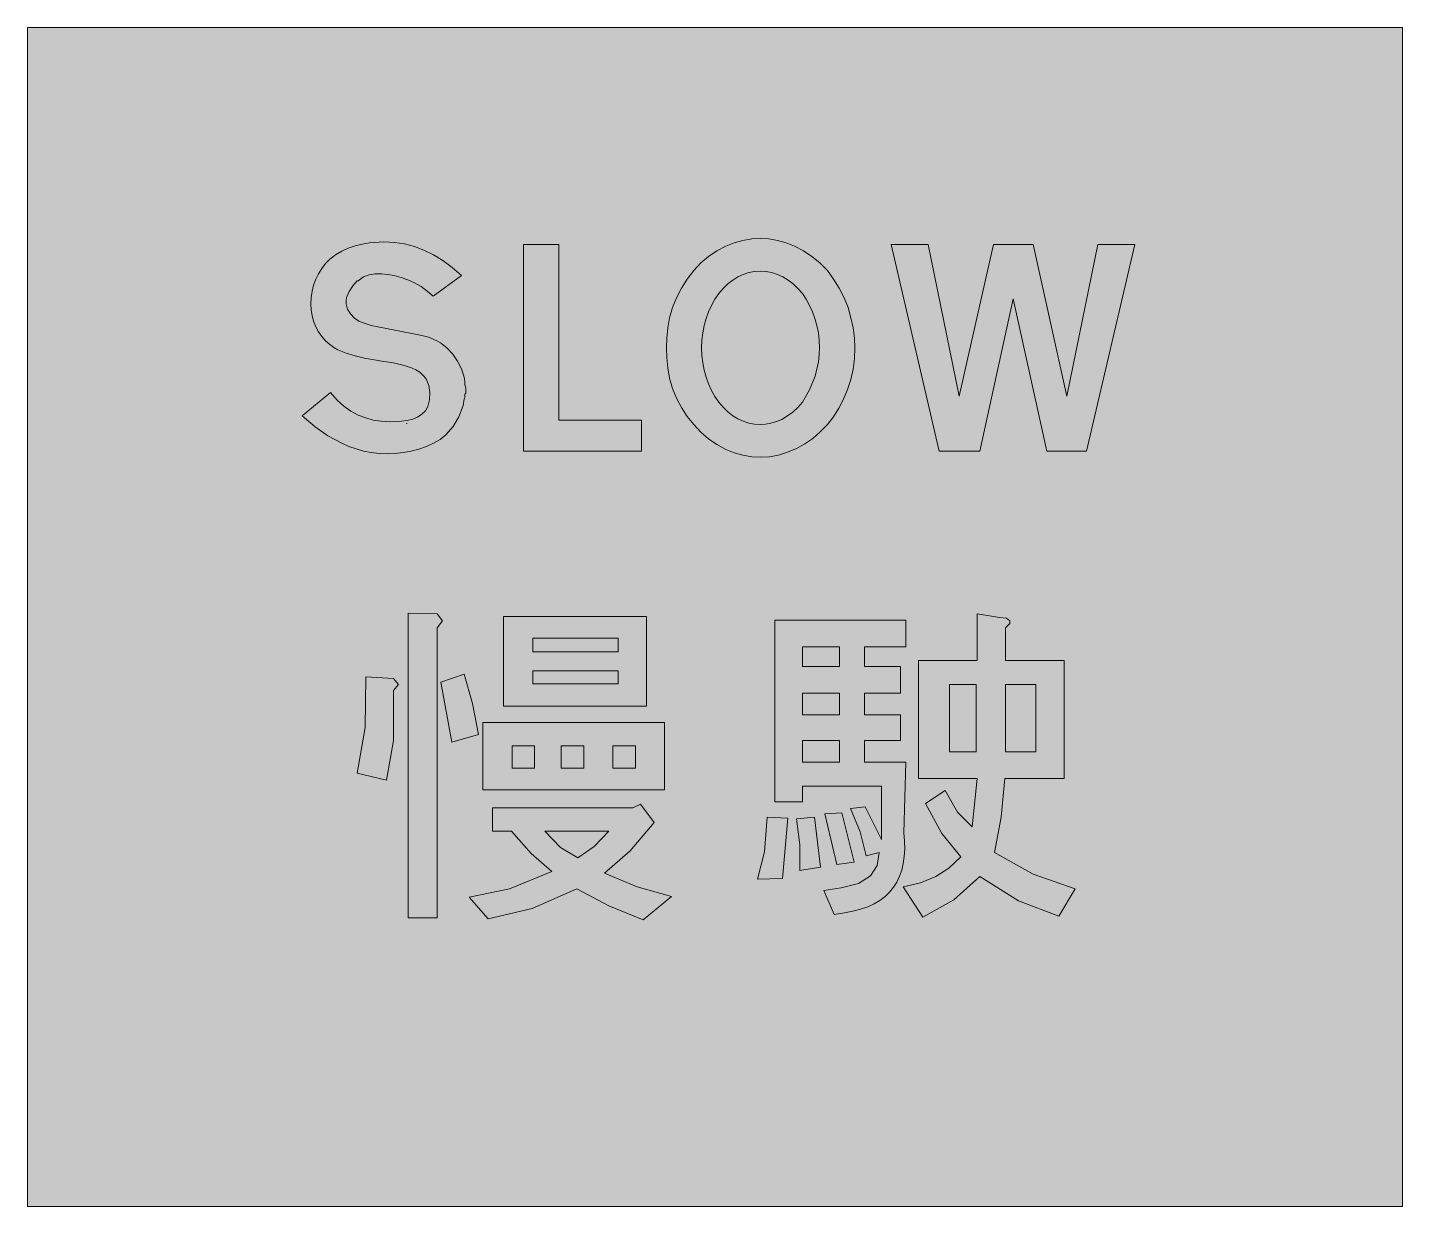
# Model space of a CAD drawing. Header units: metres. Extents: x 141 to 429, y 13 to 259.
import ezdxf

# ---------------------------------------------------------------- set-up
doc = ezdxf.new("R2010")
doc.units = ezdxf.units.M
for name, color, linetype, true_color in [('FILL_RED_FF0000', 7, 'Continuous', 0xff0000), ('FILL_WHITE_FFFFFF', 7, 'Continuous', 0xffffff), ('STROKE_WHITE_FFFFFF', 7, 'Continuous', 0xffffff)]:
    doc.layers.add(name, color=color, linetype=linetype, true_color=true_color)

msp = doc.modelspace()

# ---------------------------------------------------------------- hatches: boundary and pattern name
at = {"layer": 'FILL_RED_FF0000', "true_color": 0xff0000}
h = msp.add_hatch(color=7, dxfattribs=at)
h.dxf.hatch_style = 1
h.paths.add_polyline_path([(428.58, 259.2), (428.58, 12.78), (141.12, 12.78), (141.12, 259.2), (428.58, 259.2)])
at = {"layer": 'FILL_WHITE_FFFFFF', "true_color": 0xffffff}
h = msp.add_hatch(color=7, dxfattribs=at)
h.dxf.hatch_style = 1
h.paths.add_polyline_path([(224.7, 204.11), (223.4, 205.04), (222.04, 205.82), (220.64, 206.46), (219.21, 206.97), (217.8, 207.34), (216.42, 207.59), (215.1, 207.72), (213.78, 207.75), (212.54, 207.54), (211.35, 207.06), (210.24, 206.28), (210.06, 206.28), (209.14, 205.24), (208.35, 204.05), (207.83, 202.76), (207.72, 202.09), (207.72, 201.42), (208.04, 200.35), (208.67, 199.35), (209.49, 198.48), (210.42, 197.82), (211.68, 197.3), (212.94, 196.92), (222.84, 194.94), (224.44, 194.62), (225.19, 194.38), (225.9, 194.04), (226.7, 193.71), (227.48, 193.27), (228.78, 192.24), (230.03, 190.93), (231.05, 189.45), (231.84, 187.84), (232.38, 186.12), (232.54, 185.31), (232.56, 184.5), (232.72, 184.14), (232.74, 183.78), (232.74, 183.42), (232.74, 183.06), (232.74, 182.88), (232.74, 182.7), (232.65, 182.68), (232.56, 182.52), (232.56, 182.16), (232.54, 181.89), (232.38, 181.62), (232.2, 180.18), (231.3, 177.84), (230.09, 175.81), (228.6, 174.06), (227.37, 173.11), (226, 172.3), (224.52, 171.62), (222.95, 171.07), (221.32, 170.64), (219.66, 170.34), (218, 170.16), (216.36, 170.1), (214.64, 170.17), (212.98, 170.36), (211.37, 170.68), (209.81, 171.11), (208.3, 171.66), (206.82, 172.3), (203.94, 173.88), (201.24, 175.75), (198.54, 178.02), (204.48, 182.88), (205.85, 181.33), (207.28, 180.05), (208.75, 179.01), (210.26, 178.2), (211.82, 177.59), (213.42, 177.16), (215.05, 176.89), (216.72, 176.76), (219.28, 176.89), (220.5, 177.07), (221.65, 177.37), (222.68, 177.79), (223.58, 178.35), (224.3, 179.09), (224.82, 180), (225.19, 181.36), (225.25, 182.88), (225, 184.4), (224.46, 185.76), (223.86, 186.5), (223.13, 187.13), (222.31, 187.65), (221.4, 188.08), (219.4, 188.72), (217.26, 189.18), (215.64, 189.36), (211.55, 190.12), (209.62, 190.58), (207.72, 191.16), (206.01, 191.86), (205.14, 192.35), (204.3, 192.96), (203.41, 193.71), (202.62, 194.59), (201.94, 195.57), (201.38, 196.65), (200.93, 197.79), (200.6, 198.98), (200.41, 200.2), (200.34, 201.42), (200.41, 202.76), (200.6, 204.07), (200.93, 205.35), (201.38, 206.57), (201.94, 207.74), (202.62, 208.84), (203.41, 209.85), (204.3, 210.78), (205.5, 211.71), (206.81, 212.48), (208.19, 213.11), (209.63, 213.59), (211.12, 213.95), (212.63, 214.2), (215.64, 214.38), (217.83, 214.28), (219.94, 213.97), (222, 213.44), (224.01, 212.69), (225.99, 211.72), (227.94, 210.51), (229.89, 209.06), (231.84, 207.36), (225.9, 203.04), (224.7, 204.11)])
h = msp.add_hatch(color=7, dxfattribs=at)
h.dxf.hatch_style = 1
h.paths.add_polyline_path([(244.8, 213.84), (252.18, 213.84), (252.18, 177.12), (269.46, 177.12), (269.46, 170.64), (244.8, 170.64), (244.8, 213.84)])
h = msp.add_hatch(color=7, dxfattribs=at)
h.dxf.hatch_style = 1
h.paths.add_polyline_path([(297.9, 214.69), (299.72, 214.19), (301.5, 213.48), (303.35, 212.54), (305.12, 211.36), (306.79, 209.99), (308.34, 208.44), (309.65, 206.62), (310.84, 204.7), (311.86, 202.72), (312.66, 200.7), (313.26, 198.54), (313.72, 196.4), (314, 194.3), (314.1, 192.24), (314, 190.02), (313.71, 187.81), (313.23, 185.65), (312.57, 183.55), (311.74, 181.54), (310.76, 179.63), (309.62, 177.85), (308.34, 176.22), (306.87, 174.69), (305.29, 173.33), (303.61, 172.16), (301.86, 171.18), (300.04, 170.41), (298.16, 169.84), (296.25, 169.5), (294.3, 169.38), (292.52, 169.48), (290.7, 169.78), (288.88, 170.29), (287.1, 171), (285.25, 172.02), (283.5, 173.2), (281.89, 174.59), (280.44, 176.22), (279.05, 177.93), (277.85, 179.8), (276.82, 181.76), (275.94, 183.78), (275.36, 185.94), (274.97, 188.08), (274.75, 190.18), (274.68, 192.24), (274.75, 194.3), (274.97, 196.4), (275.36, 198.54), (275.94, 200.7), (276.82, 202.72), (277.85, 204.7), (279.05, 206.62), (280.44, 208.44), (281.89, 209.99), (283.5, 211.36), (285.25, 212.54), (287.1, 213.48), (288.88, 214.19), (290.7, 214.69), (292.52, 215), (294.3, 215.1), (296.08, 215), (297.9, 214.69)])
h.paths.add_polyline_path([(291.91, 207.96), (290.76, 207.59), (289.64, 207.07), (288.57, 206.41), (287.54, 205.6), (286.57, 204.66), (285.66, 203.58), (284.83, 202.39), (284.11, 201.12), (283.49, 199.79), (282.98, 198.38), (282.58, 196.92), (282.29, 195.4), (282.12, 193.84), (282.06, 192.24), (282.12, 190.64), (282.29, 189.08), (282.58, 187.56), (282.98, 186.1), (283.49, 184.69), (284.11, 183.36), (284.83, 182.09), (285.66, 180.9), (286.57, 179.82), (287.54, 178.88), (288.57, 178.07), (289.64, 177.41), (290.76, 176.89), (291.91, 176.52), (293.09, 176.3), (294.3, 176.22), (295.41, 176.29), (296.55, 176.49), (297.69, 176.83), (298.8, 177.3), (299.98, 178.01), (301.1, 178.83), (302.14, 179.78), (303.12, 180.9), (304.61, 183.46), (305.82, 186.3), (306.47, 189.34), (306.66, 190.83), (306.72, 192.24), (306.65, 193.84), (306.46, 195.4), (306.15, 196.92), (305.73, 198.38), (305.21, 199.79), (304.59, 201.12), (303.89, 202.39), (303.12, 203.58), (302.2, 204.66), (301.21, 205.6), (300.16, 206.41), (299.05, 207.07), (297.9, 207.59), (296.72, 207.96), (295.51, 208.18), (294.3, 208.26), (293.09, 208.18), (291.91, 207.96)], flags=16)
h = msp.add_hatch(color=7, dxfattribs=at)
h.dxf.hatch_style = 1
h.paths.add_polyline_path([(321.66, 213.84), (329.4, 213.84), (335.88, 182.16), (343.08, 213.84), (351.36, 213.84), (358.38, 182.16), (364.86, 213.84), (372.6, 213.84), (362.52, 170.64), (354.24, 170.64), (347.22, 202.5), (340.2, 170.64), (331.74, 170.64), (321.66, 213.84)])
h = msp.add_hatch(color=7, dxfattribs=at)
h.dxf.hatch_style = 1
h.paths.add_polyline_path([(226.8, 136.62), (227.88, 135.18), (226.8, 133.74), (226.8, 73.08), (220.68, 73.08), (220.68, 136.8), (226.8, 136.62)])
h = msp.add_hatch(color=7, dxfattribs=at)
h.dxf.hatch_style = 1
h.paths.add_polyline_path([(240.66, 117.36), (240.66, 136.08), (270.54, 136.08), (270.54, 117.36), (240.66, 117.36)])
h.paths.add_polyline_path([(246.78, 131.58), (246.78, 128.7), (264.6, 128.7), (264.6, 131.58), (246.78, 131.58)], flags=16)
h.paths.add_polyline_path([(264.6, 124.74), (246.78, 124.74), (246.78, 122.04), (264.6, 122.04), (264.6, 124.74)], flags=16)
h = msp.add_hatch(color=7, dxfattribs=at)
h.dxf.hatch_style = 1
h.paths.add_polyline_path([(316.08, 125.64), (323.64, 125.64), (323.64, 120.06), (316.08, 120.06), (316.08, 115.56), (323.64, 115.56), (323.64, 110.16), (316.08, 110.16), (316.08, 105.66), (324.72, 105.66), (324.36, 90.9), (324.5, 89.15), (324.52, 87.5), (324.43, 85.93), (324.22, 84.46), (323.89, 83.08), (323.44, 81.79), (322.87, 80.59), (322.17, 79.49), (321.35, 78.49), (320.4, 77.58), (319.32, 76.76), (318.11, 76.05), (316.77, 75.43), (315.3, 74.91), (313.69, 74.48), (311.94, 74.16), (309.78, 73.8), (307.62, 78.84), (311.22, 79.38), (314.82, 80.28), (317.34, 81.9), (318.78, 84.06), (319.14, 86.76), (316.44, 86.04), (315.18, 91.08), (313.2, 95.94), (316.26, 96.3), (319.68, 89.46), (319.68, 100.62), (303.12, 100.62), (303.12, 97.38), (297.36, 97.38), (297.36, 135.36), (324.72, 135.36), (324.72, 129.78), (316.08, 129.78), (316.08, 125.64)])
h.paths.add_polyline_path([(303.12, 125.64), (310.86, 125.64), (310.86, 129.78), (303.12, 129.78), (303.12, 125.64)], flags=16)
h.paths.add_polyline_path([(303.12, 120.06), (303.12, 115.56), (310.86, 115.56), (310.86, 120.06), (303.12, 120.06)], flags=16)
h.paths.add_polyline_path([(310.86, 110.16), (303.12, 110.16), (303.12, 105.66), (310.86, 105.66), (310.86, 110.16)], flags=16)
h = msp.add_hatch(color=7, dxfattribs=at)
h.dxf.hatch_style = 1
h.paths.add_polyline_path([(346.5, 135.18), (346.5, 134.64), (345.6, 133.74), (345.6, 126.9), (357.84, 126.9), (357.84, 102.24), (345.42, 102.24), (344.7, 94.14), (343.26, 86.76), (351.36, 82.26), (360.18, 79.2), (356.76, 73.44), (348.3, 76.68), (340.2, 81.72), (334.8, 76.86), (328.32, 73.26), (324.18, 79.56), (327.78, 80.46), (331.02, 81.72), (333.72, 83.52), (336.24, 85.86), (332.28, 90.72), (328.86, 97.02), (333, 99.72), (335.52, 95.22), (338.58, 92.16), (339.66, 102.24), (327.42, 102.24), (327.42, 126.9), (339.66, 126.9), (339.66, 136.62), (344.34, 135.9), (345.78, 135.72), (346.5, 135.18)])
h.paths.add_polyline_path([(333.9, 121.86), (333.9, 107.82), (339.48, 107.82), (339.48, 121.86), (333.9, 121.86)], flags=16)
h.paths.add_polyline_path([(351.9, 121.86), (345.6, 121.86), (345.6, 107.82), (351.9, 107.82), (351.9, 121.86)], flags=16)
h = msp.add_hatch(color=7, dxfattribs=at)
h.dxf.hatch_style = 1
h.paths.add_polyline_path([(234.18, 117.9), (235.44, 111.42), (229.86, 109.8), (227.52, 122.4), (232.38, 124.02), (234.18, 117.9)])
h = msp.add_hatch(color=7, dxfattribs=at)
h.dxf.hatch_style = 1
h.paths.add_polyline_path([(211.68, 112.86), (211.86, 123.48), (217.62, 123.12), (218.7, 121.86), (217.62, 120.6), (217.62, 110.16), (216.18, 101.88), (210.06, 103.32), (211.68, 112.86)])
h = msp.add_hatch(color=7, dxfattribs=at)
h.dxf.hatch_style = 1
h.paths.add_polyline_path([(236.34, 113.94), (274.32, 113.94), (274.32, 99.9), (236.34, 99.9), (236.34, 113.94)])
h.paths.add_polyline_path([(252.72, 104.4), (257.4, 104.4), (257.4, 109.08), (252.72, 109.08), (252.72, 104.4)], flags=16)
h.paths.add_polyline_path([(242.46, 109.08), (242.46, 104.4), (247.14, 104.4), (247.14, 109.08), (242.46, 109.08)], flags=16)
h.paths.add_polyline_path([(268.2, 109.08), (263.52, 109.08), (263.52, 104.4), (268.2, 104.4), (268.2, 109.08)], flags=16)
h = msp.add_hatch(color=7, dxfattribs=at)
h.dxf.hatch_style = 1
h.paths.add_polyline_path([(269.28, 96.84), (272.16, 93.06), (267.12, 87.12), (261.72, 82.44), (268.56, 79.56), (275.76, 77.58), (269.82, 72.72), (262.62, 75.6), (255.96, 79.2), (246.6, 75.06), (237.42, 72.9), (233.46, 77.4), (241.92, 79.2), (250.74, 82.8), (246.42, 86.58), (242.28, 91.26), (238.32, 91.26), (238.32, 96.12), (267.66, 96.12), (269.28, 96.84)])
h.paths.add_polyline_path([(256.14, 85.68), (259.56, 88.02), (262.62, 91.26), (249.3, 91.26), (252.54, 87.84), (256.14, 85.68)], flags=16)
h = msp.add_hatch(color=7, dxfattribs=at)
h.dxf.hatch_style = 1
h.paths.add_polyline_path([(313.92, 84.78), (310.32, 84.24), (307.8, 94.86), (311.4, 95.04), (313.92, 84.78)])
h = msp.add_hatch(color=7, dxfattribs=at)
h.dxf.hatch_style = 1
h.paths.add_polyline_path([(298.98, 81.36), (293.76, 81.18), (295.2, 86.94), (295.74, 94.14), (300.06, 93.96), (298.98, 81.36)])
h = msp.add_hatch(color=7, dxfattribs=at)
h.dxf.hatch_style = 1
h.paths.add_polyline_path([(306.9, 83.7), (302.58, 82.98), (302.58, 88.38), (301.86, 93.78), (305.64, 94.14), (306.9, 83.7)])

# ---------------------------------------------------------------- linework, layer by layer
at = {"layer": 'FILL_RED_FF0000', "lineweight": 0, "true_color": 0xff0000}
msp.add_lwpolyline([(428.58, 259.2), (428.58, 12.78), (141.12, 12.78), (141.12, 259.2)], close=True, dxfattribs=at)
at = {"layer": 'FILL_WHITE_FFFFFF', "lineweight": 0, "true_color": 0xffffff}
for points in [[(224.7, 204.11), (223.4, 205.04), (222.04, 205.82), (220.64, 206.46), (219.21, 206.97), (217.8, 207.34), (216.42, 207.59), (215.1, 207.72), (213.78, 207.75), (212.54, 207.54), (211.35, 207.06), (210.24, 206.28), (210.06, 206.28), (209.14, 205.24), (208.35, 204.05), (207.83, 202.76), (207.72, 202.09), (207.72, 201.42), (208.04, 200.35), (208.67, 199.35), (209.49, 198.48), (210.42, 197.82), (211.68, 197.3), (212.94, 196.92), (222.84, 194.94), (224.44, 194.62), (225.19, 194.38), (225.9, 194.04), (226.7, 193.71), (227.48, 193.27), (228.78, 192.24), (230.03, 190.93), (231.05, 189.45), (231.84, 187.84), (232.38, 186.12), (232.54, 185.31), (232.56, 184.5), (232.72, 184.14), (232.74, 183.78), (232.74, 183.42), (232.74, 183.06), (232.74, 182.88), (232.74, 182.7), (232.65, 182.68), (232.56, 182.52), (232.56, 182.16), (232.54, 181.89), (232.38, 181.62), (232.2, 180.18), (231.3, 177.84), (230.09, 175.81), (228.6, 174.06), (227.37, 173.11), (226, 172.3), (224.52, 171.62), (222.95, 171.07), (221.32, 170.64), (219.66, 170.34), (218, 170.16), (216.36, 170.1), (214.64, 170.17), (212.98, 170.36), (211.37, 170.68), (209.81, 171.11), (208.3, 171.66), (206.82, 172.3), (203.94, 173.88), (201.24, 175.75), (198.54, 178.02), (204.48, 182.88), (205.85, 181.33), (207.28, 180.05), (208.75, 179.01), (210.26, 178.2), (211.82, 177.59), (213.42, 177.16), (215.05, 176.89), (216.72, 176.76), (219.28, 176.89), (220.5, 177.07), (221.65, 177.37), (222.68, 177.79), (223.58, 178.35), (224.3, 179.09), (224.82, 180), (225.19, 181.36), (225.25, 182.88), (225, 184.4), (224.46, 185.76), (223.86, 186.5), (223.13, 187.13), (222.31, 187.65), (221.4, 188.08), (219.4, 188.72), (217.26, 189.18), (215.64, 189.36), (211.55, 190.12), (209.62, 190.58), (207.72, 191.16), (206.01, 191.86), (205.14, 192.35), (204.3, 192.96), (203.41, 193.71), (202.62, 194.59), (201.94, 195.57), (201.38, 196.65), (200.93, 197.79), (200.6, 198.98), (200.41, 200.2), (200.34, 201.42), (200.41, 202.76), (200.6, 204.07), (200.93, 205.35), (201.38, 206.57), (201.94, 207.74), (202.62, 208.84), (203.41, 209.85), (204.3, 210.78), (205.5, 211.71), (206.81, 212.48), (208.19, 213.11), (209.63, 213.59), (211.12, 213.95), (212.63, 214.2), (215.64, 214.38), (217.83, 214.28), (219.94, 213.97), (222, 213.44), (224.01, 212.69), (225.99, 211.72), (227.94, 210.51), (229.89, 209.06), (231.84, 207.36), (225.9, 203.04)], [(244.8, 213.84), (252.18, 213.84), (252.18, 177.12), (269.46, 177.12), (269.46, 170.64), (244.8, 170.64)], [(297.9, 214.69), (299.72, 214.19), (301.5, 213.48), (303.35, 212.54), (305.12, 211.36), (306.79, 209.99), (308.34, 208.44), (309.65, 206.62), (310.84, 204.7), (311.86, 202.72), (312.66, 200.7), (313.26, 198.54), (313.72, 196.4), (314, 194.3), (314.1, 192.24), (314, 190.02), (313.71, 187.81), (313.23, 185.65), (312.57, 183.55), (311.74, 181.54), (310.76, 179.63), (309.62, 177.85), (308.34, 176.22), (306.87, 174.69), (305.29, 173.33), (303.61, 172.16), (301.86, 171.18), (300.04, 170.41), (298.16, 169.84), (296.25, 169.5), (294.3, 169.38), (292.52, 169.48), (290.7, 169.78), (288.88, 170.29), (287.1, 171), (285.25, 172.02), (283.5, 173.2), (281.89, 174.59), (280.44, 176.22), (279.05, 177.93), (277.85, 179.8), (276.82, 181.76), (275.94, 183.78), (275.36, 185.94), (274.97, 188.08), (274.75, 190.18), (274.68, 192.24), (274.75, 194.3), (274.97, 196.4), (275.36, 198.54), (275.94, 200.7), (276.82, 202.72), (277.85, 204.7), (279.05, 206.62), (280.44, 208.44), (281.89, 209.99), (283.5, 211.36), (285.25, 212.54), (287.1, 213.48), (288.88, 214.19), (290.7, 214.69), (292.52, 215), (294.3, 215.1), (296.08, 215)], [(321.66, 213.84), (329.4, 213.84), (335.88, 182.16), (343.08, 213.84), (351.36, 213.84), (358.38, 182.16), (364.86, 213.84), (372.6, 213.84), (362.52, 170.64), (354.24, 170.64), (347.22, 202.5), (340.2, 170.64), (331.74, 170.64)], [(291.91, 207.96), (290.76, 207.59), (289.64, 207.07), (288.57, 206.41), (287.54, 205.6), (286.57, 204.66), (285.66, 203.58), (284.83, 202.39), (284.11, 201.12), (283.49, 199.79), (282.98, 198.38), (282.58, 196.92), (282.29, 195.4), (282.12, 193.84), (282.06, 192.24), (282.12, 190.64), (282.29, 189.08), (282.58, 187.56), (282.98, 186.1), (283.49, 184.69), (284.11, 183.36), (284.83, 182.09), (285.66, 180.9), (286.57, 179.82), (287.54, 178.88), (288.57, 178.07), (289.64, 177.41), (290.76, 176.89), (291.91, 176.52), (293.09, 176.3), (294.3, 176.22), (295.41, 176.29), (296.55, 176.49), (297.69, 176.83), (298.8, 177.3), (299.98, 178.01), (301.1, 178.83), (302.14, 179.78), (303.12, 180.9), (304.61, 183.46), (305.82, 186.3), (306.47, 189.34), (306.66, 190.83), (306.72, 192.24), (306.65, 193.84), (306.46, 195.4), (306.15, 196.92), (305.73, 198.38), (305.21, 199.79), (304.59, 201.12), (303.89, 202.39), (303.12, 203.58), (302.2, 204.66), (301.21, 205.6), (300.16, 206.41), (299.05, 207.07), (297.9, 207.59), (296.72, 207.96), (295.51, 208.18), (294.3, 208.26), (293.09, 208.18)], [(226.8, 136.62), (227.88, 135.18), (226.8, 133.74), (226.8, 73.08), (220.68, 73.08), (220.68, 136.8)], [(240.66, 117.36), (240.66, 136.08), (270.54, 136.08), (270.54, 117.36)], [(316.08, 125.64), (323.64, 125.64), (323.64, 120.06), (316.08, 120.06), (316.08, 115.56), (323.64, 115.56), (323.64, 110.16), (316.08, 110.16), (316.08, 105.66), (324.72, 105.66), (324.36, 90.9), (324.5, 89.15), (324.52, 87.5), (324.43, 85.93), (324.22, 84.46), (323.89, 83.08), (323.44, 81.79), (322.87, 80.59), (322.17, 79.49), (321.35, 78.49), (320.4, 77.58), (319.32, 76.76), (318.11, 76.05), (316.77, 75.43), (315.3, 74.91), (313.69, 74.48), (311.94, 74.16), (309.78, 73.8), (307.62, 78.84), (311.22, 79.38), (314.82, 80.28), (317.34, 81.9), (318.78, 84.06), (319.14, 86.76), (316.44, 86.04), (315.18, 91.08), (313.2, 95.94), (316.26, 96.3), (319.68, 89.46), (319.68, 100.62), (303.12, 100.62), (303.12, 97.38), (297.36, 97.38), (297.36, 135.36), (324.72, 135.36), (324.72, 129.78), (316.08, 129.78)], [(346.5, 135.18), (346.5, 134.64), (345.6, 133.74), (345.6, 126.9), (357.84, 126.9), (357.84, 102.24), (345.42, 102.24), (344.7, 94.14), (343.26, 86.76), (351.36, 82.26), (360.18, 79.2), (356.76, 73.44), (348.3, 76.68), (340.2, 81.72), (334.8, 76.86), (328.32, 73.26), (324.18, 79.56), (327.78, 80.46), (331.02, 81.72), (333.72, 83.52), (336.24, 85.86), (332.28, 90.72), (328.86, 97.02), (333, 99.72), (335.52, 95.22), (338.58, 92.16), (339.66, 102.24), (327.42, 102.24), (327.42, 126.9), (339.66, 126.9), (339.66, 136.62), (344.34, 135.9), (345.78, 135.72)], [(246.78, 131.58), (246.78, 128.7), (264.6, 128.7), (264.6, 131.58)], [(303.12, 125.64), (310.86, 125.64), (310.86, 129.78), (303.12, 129.78)], [(234.18, 117.9), (235.44, 111.42), (229.86, 109.8), (227.52, 122.4), (232.38, 124.02)], [(264.6, 124.74), (246.78, 124.74), (246.78, 122.04), (264.6, 122.04)], [(211.68, 112.86), (211.86, 123.48), (217.62, 123.12), (218.7, 121.86), (217.62, 120.6), (217.62, 110.16), (216.18, 101.88), (210.06, 103.32)], [(333.9, 121.86), (333.9, 107.82), (339.48, 107.82), (339.48, 121.86)], [(351.9, 121.86), (345.6, 121.86), (345.6, 107.82), (351.9, 107.82)], [(303.12, 120.06), (303.12, 115.56), (310.86, 115.56), (310.86, 120.06)], [(236.34, 113.94), (274.32, 113.94), (274.32, 99.9), (236.34, 99.9)], [(310.86, 110.16), (303.12, 110.16), (303.12, 105.66), (310.86, 105.66)], [(242.46, 109.08), (242.46, 104.4), (247.14, 104.4), (247.14, 109.08)], [(252.72, 104.4), (257.4, 104.4), (257.4, 109.08), (252.72, 109.08)], [(268.2, 109.08), (263.52, 109.08), (263.52, 104.4), (268.2, 104.4)], [(269.28, 96.84), (272.16, 93.06), (267.12, 87.12), (261.72, 82.44), (268.56, 79.56), (275.76, 77.58), (269.82, 72.72), (262.62, 75.6), (255.96, 79.2), (246.6, 75.06), (237.42, 72.9), (233.46, 77.4), (241.92, 79.2), (250.74, 82.8), (246.42, 86.58), (242.28, 91.26), (238.32, 91.26), (238.32, 96.12), (267.66, 96.12)], [(313.92, 84.78), (310.32, 84.24), (307.8, 94.86), (311.4, 95.04)], [(298.98, 81.36), (293.76, 81.18), (295.2, 86.94), (295.74, 94.14), (300.06, 93.96)], [(306.9, 83.7), (302.58, 82.98), (302.58, 88.38), (301.86, 93.78), (305.64, 94.14)], [(256.14, 85.68), (259.56, 88.02), (262.62, 91.26), (249.3, 91.26), (252.54, 87.84)]]:
    msp.add_lwpolyline(points, close=True, dxfattribs=at)
at = {"layer": 'STROKE_WHITE_FFFFFF', "lineweight": 0, "true_color": 0xffffff}
msp.add_lwpolyline([(220.32, 176.4), (220.5, 176.4)], dxfattribs=at)

doc.saveas('drawing.dxf')
